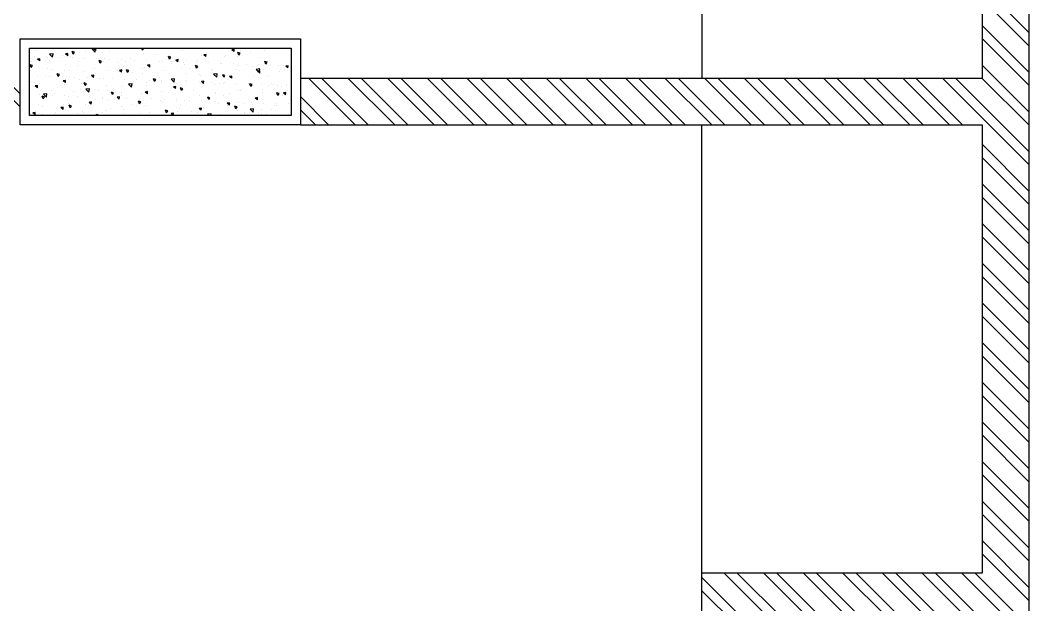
# Model space of a CAD drawing. Header units: inches. Extents: x 182687 to 187672, y -88924 to -84846.
# Drawn here: x 183126 to 183231.7, y -86567.5 to -86506.3 of the extents above; entities that cross this region are included whole.
import ezdxf

# ---------------------------------------------------------------- set-up
doc = ezdxf.new("R2010")
doc.units = ezdxf.units.IN
doc.header["$MEASUREMENT"] = 0

# ---------------------------------------------------------------- blocks, each defined once
blk = doc.blocks.new('REVISED COL LAYOUT')
at = {"color": 5}
for p, q in [((87273.94281142882, -49633.90372324397), (87503.94281142882, -49633.90372324397)), ((87273.94281142882, -50383.90372324397), (87273.94281142882, -49633.90372324397)), ((87503.94281142882, -49633.90372324397), (87503.94281142882, -50383.90372324397)), ((87298.94281142882, -49658.90372324397), (87478.94281142882, -49658.90372324397)), ((87298.94281142882, -50358.90372324397), (87298.94281142882, -49658.90372324397)), ((87478.94281142882, -49658.90372324397), (87478.94281142882, -50358.90372324397)), ((87478.94281142882, -50358.90372324397), (87298.94281142882, -50358.90372324397)), ((87503.94281142882, -50383.90372324397), (87273.94281142882, -50383.90372324397))]:
    blk.add_line(p, q, dxfattribs=at)
at = {"color": 5, "linetype": 'Continuous'}
for p, q in [((87301.33093934602, -49673.60322271086), (87306.15184641867, -49667.85788938747)), ((87301.33093826825, -49673.60322052365), (87307.3081064568, -49674.12615498013)), ((87303.79921954866, -49660.59733973378), (87303.79921954866, -49660.59733973378)), ((87303.97614086264, -49660.46436845805), (87303.97614086264, -49660.46436845805)), ((87307.30804156246, -49674.12623514652), (87306.15178047708, -49667.85796735833)), ((87336.66204315836, -49660.12666484017), (87336.66204315836, -49660.12666484017)), ((87373.05695760611, -49679.87843620912), (87377.87786467875, -49674.13310288572)), ((87373.05695653085, -49679.87843400148), (87379.0341247194, -49680.40136845797)), ((87379.03405925959, -49680.40144950792), (87377.87779817422, -49674.13318171973)), ((87386.07934992923, -49672.54352324804), (87386.07934992923, -49672.54352324804)), ((87390.04428677562, -49662.38215201363), (87390.04428677562, -49662.38215201363)), ((87427.61655952965, -49663.17794610128), (87434.61841272838, -49660.49018647969)), ((87427.6165610265, -49663.17794432987), (87432.59078646183, -49666.5331017507)), ((87432.5907104083, -49666.53310464361), (87434.61833810929, -49660.49018778843)), ((87443.42653039286, -49664.63763918706), (87443.42653039286, -49664.63763918706)), ((87444.39796686347, -49662.53302501483), (87444.39796686347, -49662.53302501483)), ((87447.8607061706, -49677.21908959868), (87447.8607061706, -49677.21908959868)), ((87456.55316911651, -49672.81320440381), (87456.55316911651, -49672.81320440381)), ((87472.89468892029, -49673.92330324512), (87472.89468892029, -49673.92330324512)), ((87302.76015533092, -49693.75375384119), (87302.76015533092, -49693.75375384119)), ((87321.79849204692, -49693.81549493945), (87321.79849204692, -49693.81549493945)), ((87327.76073299498, -49682.55402148129), (87327.76073299498, -49682.55402148129)), ((87343.5943211449, -49695.43106156037), (87350.59617434363, -49692.74330193878)), ((87343.59432261038, -49695.43105978467), (87348.56854804572, -49698.7862172055)), ((87346.83247479661, -49690.5197085859), (87346.83247479661, -49690.5197085859)), ((87348.27793642295, -49704.06989632643), (87357.17161096176, -49705.44922703292)), ((87348.28136283017, -49704.06630070698), (87356.07021237329, -49695.94864570109)), ((87348.5684727353, -49698.78621992425), (87350.59610043628, -49692.74330306907)), ((87349.06433231453, -49699.78054711779), (87349.06433231453, -49699.78054711779)), ((87354.10382859349, -49686.71269455249), (87354.10382859349, -49686.71269455249)), ((87357.17155745123, -49705.44916240546), (87356.066732498, -49695.95217673651)), ((87384.70566850109, -49685.53360804309), (87384.70566850109, -49685.53360804309)), ((87402.44657593177, -49702.03603429122), (87402.44657593177, -49702.03603429122)), ((87404.61448084874, -49680.31083476426), (87404.61448084874, -49680.31083476426)), ((87444.78297479346, -49686.15364747932), (87450.760142982, -49686.6765819358)), ((87444.78297586618, -49686.15364970738), (87449.60388293883, -49680.40831638399)), ((87450.76007695675, -49686.67666386932), (87449.60381587138, -49680.40839608113)), ((87455.33718358478, -49706.10258978694), (87455.33718358478, -49706.10258978694)), ((87455.82881954903, -49704.29152146468), (87455.82881954903, -49704.29152146468)), ((87301.54416979919, -49727.04313922431), (87301.54416979919, -49727.04313922431)), ((87307.63308210752, -49727.56009246901), (87307.63308210752, -49727.56009246901)), ((87320.52552105239, -49729.96087977413), (87320.52552105239, -49729.96087977413)), ((87352.88784306176, -49720.00207993562), (87352.88784306176, -49720.00207993562)), ((87358.39871475687, -49724.97477923133), (87358.39871475687, -49724.97477923133)), ((87365.95169904175, -49717.54959423578), (87365.95169904175, -49717.54959423578)), ((87403.28502635675, -49735.69295062689), (87410.28687955548, -49733.0051910053)), ((87403.398495317, -49713.6002201474), (87403.398495317, -49713.6002201474)), ((87408.25917729668, -49739.04810899145), (87410.28680499767, -49733.00519213627)), ((87421.55375242638, -49716.66026078691), (87421.55375242638, -49716.66026078691)), ((87424.270315976, -49707.53909600254), (87424.270315976, -49707.53909600254)), ((87446.58773517607, -49713.36447443336), (87446.58773517607, -49713.36447443336)), ((87455.0020309874, -49720.62186481969), (87463.8957055262, -49722.00119552618)), ((87455.00549589732, -49720.6182287863), (87462.79434544044, -49712.50057378042)), ((87463.89565143434, -49722.00113015676), (87462.79082648111, -49712.50414448781)), ((87300.32818426746, -49760.33252460745), (87300.32818426746, -49760.33252460745)), ((87315.20607273432, -49748.82243608982), (87320.02697980696, -49743.07710276643)), ((87315.20607162955, -49748.82243389366), (87321.1832398181, -49749.34536835014)), ((87321.18317458685, -49749.34544860478), (87320.02691350148, -49743.07718081659)), ((87329.59085972169, -49750.88008223481), (87329.59085972169, -49750.88008223481)), ((87351.67185753002, -49753.29146531876), (87351.67185753002, -49753.29146531876)), ((87382.97310333891, -49753.13556940824), (87382.97310333891, -49753.13556940824)), ((87386.93209099439, -49755.09764958809), (87391.75299806704, -49749.3523162647)), ((87386.93208989216, -49755.09764737149), (87392.9092580807, -49755.62058182798)), ((87392.90919228399, -49755.62066296618), (87391.75293119861, -49749.35239517799)), ((87395.24679868216, -49756.10143197515), (87395.24679868216, -49756.10143197515)), ((87402.18250978527, -49746.88960553052), (87402.18250978527, -49746.88960553052)), ((87403.28502783435, -49735.69294883456), (87408.25925326969, -49739.04810625539)), ((87420.28078143185, -49752.80564562159), (87420.28078143185, -49752.80564562159)), ((87436.35534695617, -49755.39105658169), (87436.35534695617, -49755.39105658169)), ((87454.12119805305, -49739.39197517007), (87454.12119805305, -49739.39197517007)), ((87458.15397513633, -49747.81954507879), (87458.15397513633, -49747.81954507879)), ((87458.65810925445, -49761.37286308634), (87463.4790163271, -49755.62752976295)), ((87464.63520998115, -49761.89587732757), (87463.47894889578, -49755.62760953938)), ((87478.46020023154, -49757.19497626229), (87478.46020023154, -49757.19497626229)), ((87303.50434942883, -49787.22647096198), (87303.50434942883, -49787.22647096198)), ((87319.26278797201, -49767.94606608598), (87326.26464117074, -49765.25830646438)), ((87319.26278941824, -49767.94606428935), (87324.23701485357, -49771.30122171018)), ((87324.23693962368, -49771.30122427209), (87326.26456732466, -49765.25830741691)), ((87332.09176101265, -49764.41595041956), (87332.09176101265, -49764.41595041956)), ((87350.45587199829, -49786.58085070189), (87350.45587199829, -49786.58085070189)), ((87350.67564586701, -49764.31257244349), (87350.67564586701, -49764.31257244349)), ((87361.82296636306, -49777.21597272876), (87361.82296636306, -49777.21597272876)), ((87400.96652425354, -49780.17899091365), (87400.96652425354, -49780.17899091365)), ((87404.05788948423, -49766.56805961692), (87404.05788948423, -49766.56805961692)), ((87420.14158329729, -49767.20547449553), (87420.14158329729, -49767.20547449553)), ((87431.8470213921, -49787.26071626702), (87431.8470213921, -49787.26071626702)), ((87452.90521252132, -49772.68136055319), (87452.90521252132, -49772.68136055319)), ((87457.4401331015, -49768.82354679037), (87457.4401331015, -49768.82354679037)), ((87458.65810815476, -49761.37286084933), (87464.63527634331, -49761.89579530581)), ((87462.97573156859, -49775.95483969343), (87469.97758476732, -49773.26708007184)), ((87462.97573305832, -49775.95483788446), (87467.94995849366, -49779.30999530528)), ((87467.94988185805, -49779.30999805864), (87469.97750955903, -49773.26708120346)), ((87299.11219873572, -49793.62190999059), (87299.11219873572, -49793.62190999059)), ((87305.78480726841, -49803.8571216078), (87305.78480726841, -49803.8571216078)), ((87309.69569140594, -49801.71096754767), (87309.69569140594, -49801.71096754767)), ((87327.46586287515, -49809.18315270948), (87327.46586287515, -49809.18315270948)), ((87361.53930137986, -49818.03008885697), (87369.32815092299, -49809.91243385108)), ((87363.07793502319, -49803.96645472111), (87363.07793502319, -49803.96645472111)), ((87368.93984493792, -49795.54260316338), (87368.93984493792, -49795.54260316338)), ((87370.42945686693, -49819.41299023422), (87369.3246319137, -49809.91600456528)), ((87378.95349318384, -49808.20795515252), (87385.95534638257, -49805.52019553092)), ((87378.9534946422, -49808.20795333925), (87383.92772007754, -49811.56311076007)), ((87383.92764418507, -49811.56311333928), (87385.95527188605, -49805.5201964841)), ((87385.78447980939, -49799.17265447626), (87385.78447980939, -49799.17265447626)), ((87393.97382768762, -49792.24681680983), (87393.97382768762, -49792.24681680983)), ((87399.75053872181, -49813.46837629678), (87399.75053872181, -49813.46837629678)), ((87416.46017864042, -49806.22194189454), (87416.46017864042, -49806.22194189454)), ((87444.10309674361, -49789.16215624304), (87444.10309674361, -49789.16215624304)), ((87451.6892269896, -49805.97074593632), (87451.6892269896, -49805.97074593632)), ((87469.84242225764, -49808.47742906797), (87469.84242225764, -49808.47742906797)), ((87298.94281142874, -49838.92117829697), (87301.93310799783, -49837.77331099001)), ((87299.90540651206, -49843.81622861992), (87301.93303421304, -49837.77331176474)), ((87329.08120499086, -49824.04164726366), (87335.0583731794, -49824.56458172014)), ((87329.0812061226, -49824.0416494688), (87333.90211319525, -49818.2963161454)), ((87335.05830761125, -49824.56466206304), (87333.90204652588, -49818.29639427485)), ((87342.63289119375, -49834.98377435161), (87342.63289119375, -49834.98377435161)), ((87349.23988646656, -49819.87023608501), (87349.23988646656, -49819.87023608501)), ((87361.53583648191, -49818.03372484669), (87370.42951102072, -49819.41305555318)), ((87367.66687394344, -49831.68798799806), (87367.66687394344, -49831.68798799806)), ((87400.80722438266, -49830.31686296705), (87405.6281314553, -49824.57152964365)), ((87400.80722325346, -49830.31686074149), (87406.78439144201, -49830.83979519798)), ((87405.54006764792, -49826.70188745525), (87405.54006764792, -49826.70188745525)), ((87406.78432530838, -49830.83987642443), (87405.62806422301, -49824.57160863624)), ((87423.97544585615, -49834.16822723076), (87423.97544585615, -49834.16822723076)), ((87450.47324145788, -49839.26013131944), (87450.47324145788, -49839.26013131944)), ((87468.25993104636, -49834.58569333995), (87477.15360558516, -49835.96502404644)), ((87468.26343444704, -49834.58201693627), (87476.05228399017, -49826.46436193038)), ((87468.69510531743, -49818.38736901084), (87468.69510531743, -49818.38736901084)), ((87472.53324264275, -49836.59207646531), (87477.3541497154, -49830.84674314192)), ((87472.53324151607, -49836.59207421933), (87478.51040970461, -49837.11500867581)), ((87477.15355085004, -49835.96495798552), (87476.0487258968, -49826.46797231657)), ((87478.51034300555, -49837.11509078583), (87477.35408192017, -49830.84682299764)), ((87298.94281142874, -49843.16689694402), (87299.9054816614, -49843.81622621485)), ((87307.33821198768, -49854.18922369722), (87307.33821198768, -49854.18922369722)), ((87311.30700495839, -49866.24299287335), (87311.30700495839, -49866.24299287335)), ((87343.60446243033, -49855.06598983812), (87343.60446243033, -49855.06598983812)), ((87348.02390093483, -49853.15962146814), (87348.02390093483, -49853.15962146814)), ((87364.68924857565, -49868.49848004679), (87364.68924857565, -49868.49848004679)), ((87365.65682892191, -49844.17872546398), (87365.65682892191, -49844.17872546398)), ((87379.2331139037, -49866.14305864349), (87379.2331139037, -49866.14305864349)), ((87396.98670604758, -49857.32147701157), (87396.98670604758, -49857.32147701157)), ((87398.5345531901, -49846.7577616799), (87398.5345531901, -49846.7577616799)), ((87438.64419839568, -49848.46984421904), (87445.6460515944, -49845.78208459745)), ((87438.64419986618, -49848.46984238914), (87443.61842530151, -49851.82499980996)), ((87442.3881515732, -49857.82854019908), (87442.3881515732, -49857.82854019908)), ((87443.61834874643, -49851.82500240648), (87445.64597644741, -49845.7820855513)), ((87450.36894966483, -49859.57696418501), (87450.36894966483, -49859.57696418501)), ((87467.4221343229, -49854.53275384552), (87467.4221343229, -49854.53275384552)), ((87316.32593744952, -49874.42494553985), (87316.32593744952, -49874.42494553985)), ((87341.35992019922, -49871.1291591863), (87341.35992019922, -49871.1291591863)), ((87342.95633951087, -49899.26086284775), (87347.77724658352, -49893.51552952436)), ((87346.80791540311, -49886.44900685127), (87346.80791540311, -49886.44900685127)), ((87348.93344063565, -49899.78387552129), (87347.77717955028, -49893.5156077331)), ((87354.62196001093, -49880.72295967813), (87361.62381320966, -49878.03520005653)), ((87354.62196145003, -49880.72295784392), (87359.59618688536, -49884.07811526475)), ((87359.59611107345, -49884.07811768712), (87361.62373877443, -49878.03520083194)), ((87397.31856765837, -49880.04714706302), (87397.31856765837, -49880.04714706302)), ((87418.0714921929, -49870.75396722024), (87418.0714921929, -49870.75396722024)), ((87419.84671317745, -49893.83460572373), (87419.84671317745, -49893.83460572373)), ((87441.11518057868, -49893.97392503376), (87441.11518057868, -49893.97392503376)), ((87449.25725592615, -49872.54951670257), (87449.25725592615, -49872.54951670257)), ((87471.45373581015, -49873.00945439369), (87471.45373581015, -49873.00945439369)), ((87478.16533011169, -49883.82410749051), (87478.16533011169, -49883.82410749051)), ((87303.20947930898, -49913.8556021902), (87303.20947930898, -49913.8556021902)), ((87315.052966455, -49910.57033037453), (87315.052966455, -49910.57033037453)), ((87323.70929411457, -49905.89687515097), (87323.70929411457, -49905.89687515097)), ((87342.95633835215, -49899.26086063366), (87348.93350654069, -49899.78379509014)), ((87345.59192987139, -49919.73839223439), (87345.59192987139, -49919.73839223439)), ((87352.92616015948, -49905.58422983173), (87352.92616015948, -49905.58422983173)), ((87361.52809624322, -49903.84510395697), (87361.52809624322, -49903.84510395697)), ((87377.0915377318, -49908.15236232441), (87377.0915377318, -49908.15236232441)), ((87396.10258212664, -49913.33653244616), (87396.10258212664, -49913.33653244616)), ((87414.31266522277, -49920.98484874466), (87421.3145184215, -49918.29708912307)), ((87414.312666674, -49920.98484689381), (87419.28689210933, -49924.34000431464)), ((87414.68235777096, -49905.53607634602), (87419.5032648436, -49899.79074302263)), ((87414.68235661475, -49905.53607411149), (87420.6595248033, -49906.05900856798)), ((87416.08119782899, -49897.26971138731), (87416.08119782899, -49897.26971138731)), ((87419.28681563481, -49924.34000675431), (87421.3144433358, -49918.29708989913)), ((87420.65945833278, -49906.05908988269), (87419.50319724741, -49899.7908220945)), ((87430.47378134906, -49910.40784949785), (87430.47378134906, -49910.40784949785)), ((87443.80822662378, -49915.79128747123), (87443.80822662378, -49915.79128747123)), ((87448.04127039442, -49905.83890208571), (87448.04127039442, -49905.83890208571)), ((87326.61920641526, -49945.02540101996), (87326.61920641526, -49945.02540101996)), ((87327.1709927553, -49935.8122839377), (87327.1709927553, -49935.8122839377)), ((87374.79373654086, -49931.99755336694), (87383.68741107966, -49933.37688407343)), ((87374.79723992958, -49931.99387700693), (87382.58608947271, -49923.87622200105)), ((87383.68735628262, -49933.37681806298), (87382.58253132939, -49923.87983239404)), ((87385.48960968954, -49925.80178570448), (87385.48960968954, -49925.80178570448)), ((87389.77424408477, -49936.71088257555), (87389.77424408477, -49936.71088257555)), ((87394.88659659491, -49946.6259178293), (87394.88659659491, -49946.6259178293)), ((87414.80822683446, -49933.41509622199), (87414.80822683446, -49933.41509622199)), ((87446.82528486269, -49939.12828746885), (87446.82528486269, -49939.12828746885)), ((87452.68142053894, -49928.42899567919), (87452.68142053894, -49928.42899567919)), ((87304.23582152171, -49956.99641026799), (87304.23582152171, -49956.99641026799)), ((87325.32060766703, -49970.42890047666), (87325.32060766703, -49970.42890047666)), ((87330.29042683802, -49953.23796420374), (87337.29228003675, -49950.55020458215)), ((87330.29042825787, -49953.2379623486), (87335.2646536932, -49956.59311976943)), ((87335.26457796183, -49956.59312203495), (87337.29220566282, -49950.55020517977)), ((87344.37594433966, -49953.02777761752), (87344.37594433966, -49953.02777761752)), ((87356.83147289917, -49974.48007622673), (87361.65237997181, -49968.73474290333)), ((87356.83147171345, -49974.48007400366), (87362.808639902, -49975.00300846015)), ((87357.61806513897, -49959.25189744143), (87357.61806513897, -49959.25189744143)), ((87362.80857366005, -49975.00308897955), (87361.65231257468, -49968.73482119136)), ((87363.46729034053, -49976.15205376378), (87363.46729034053, -49976.15205376378)), ((87365.36195880207, -49970.8078566922), (87365.36195880207, -49970.8078566922)), ((87378.7028512843, -49972.6843876501), (87378.7028512843, -49972.6843876501)), ((87388.50127309022, -49972.85626741023), (87388.50127309022, -49972.85626741023)), ((87411.0003087562, -49961.50738461487), (87411.0003087562, -49961.50738461487)), ((87423.6805757363, -49960.79735845897), (87423.6805757363, -49960.79735845897)), ((87426.3744667947, -49967.87016686743), (87426.3744667947, -49967.87016686743)), ((87428.55749115924, -49980.75528972499), (87433.37839823189, -49975.0099564016)), ((87432.08509490153, -49974.93987482355), (87432.08509490153, -49974.93987482355)), ((87434.53459135718, -49981.27830334095), (87433.37833027181, -49975.01003555276)), ((87445.60929933096, -49972.41767285197), (87445.60929933096, -49972.41767285197)), ((87464.38255237344, -49963.76287178831), (87464.38255237344, -49963.76287178831)), ((87474.00337043461, -49961.24673781118), (87478.94281142893, -49959.35066406028)), ((87474.00337189797, -49961.24673594371), (87478.94281142898, -49964.5784299758)), ((87300.31225267102, -49984.4665722082), (87300.31225267102, -49984.4665722082)), ((87307.04334186784, -49980.81835492543), (87307.04334186784, -49980.81835492543)), ((87343.15995880793, -49986.31716300066), (87343.15995880793, -49986.31716300066)), ((87389.98113204987, -49993.49985327027), (87396.9829852486, -49990.81209364867)), ((87389.98113348184, -49993.4998513985), (87394.95535891717, -49996.85500881932)), ((87393.67061106318, -49979.91530321243), (87393.67061106318, -49979.91530321243)), ((87394.9552825232, -49996.85501110215), (87396.98291022418, -49990.81209424697)), ((87428.55748997605, -49980.75528748149), (87434.5346581646, -49981.27822193798)), ((87463.22255072, -49998.99681961124), (87463.22255072, -49998.99681961124)), ((87305.95889366513, -50025.75296872935), (87312.96074686386, -50023.06520910776)), ((87305.95889506572, -50025.75296685331), (87310.93312050105, -50029.10812427413)), ((87310.93304485022, -50029.10812638279), (87312.9606725512, -50023.06520952761)), ((87337.16033659632, -50015.59322495201), (87337.16033659632, -50015.59322495201)), ((87337.72289682321, -50010.08278275427), (87337.72289682321, -50010.08278275427)), ((87341.9439732762, -50019.6065483838), (87341.9439732762, -50019.6065483838)), ((87361.23322612338, -50030.47423518518), (87361.23322612338, -50030.47423518518)), ((87362.19431934602, -50012.29743859846), (87362.19431934602, -50012.29743859846)), ((87391.10514044044, -50012.33826992771), (87391.10514044044, -50012.33826992771)), ((87392.45462553145, -50013.20468859556), (87392.45462553145, -50013.20468859556)), ((87400.0675130505, -50007.31133805565), (87400.0675130505, -50007.31133805565)), ((87419.5518430576, -50020.46373695195), (87419.5518430576, -50020.46373695195)), ((87444.39331379923, -50005.70705823512), (87444.39331379923, -50005.70705823512)), ((87444.4873840577, -50014.59375710115), (87444.4873840577, -50014.59375710115)), ((87477.87045999184, -50010.45323871872), (87477.87045999184, -50010.45323871872)), ((87298.98058802738, -50043.42407610743), (87303.80149510002, -50037.67874278404)), ((87298.98058681215, -50043.42407389583), (87304.9577550007, -50043.94700835232)), ((87302.91460918913, -50040.48473341842), (87302.91460918913, -50040.48473341842)), ((87304.95768898736, -50043.94708807643), (87303.80142790198, -50037.67882028824)), ((87310.85338285212, -50055.03439614025), (87310.85338285212, -50055.03439614025)), ((87335.88736560181, -50051.7386097867), (87335.88736560181, -50051.7386097867)), ((87340.72798774447, -50052.89593376692), (87340.72798774447, -50052.89593376692)), ((87370.70660628745, -50049.6992896057), (87375.5275133601, -50043.9539562823)), ((87370.70660507475, -50049.69928737367), (87376.6837732633, -50050.22222183015)), ((87373.76055930629, -50046.7525092439), (87373.76055930629, -50046.7525092439)), ((87376.68370668445, -50050.22230243781), (87375.52744559907, -50043.95403464962)), ((87385.1947395697, -50052.43091693269), (87385.1947395697, -50052.43091693269)), ((87388.0516365998, -50045.96138188721), (87396.94531113861, -50047.3407125937)), ((87388.05517847929, -50045.9576651569), (87395.84402802242, -50037.84001015101)), ((87391.23863999972, -50046.4940739787), (87391.23863999972, -50046.4940739787)), ((87396.94525569832, -50047.34064589175), (87395.84043074508, -50037.8436602228)), ((87436.9155969758, -50038.43799079948), (87436.9155969758, -50038.43799079948)), ((87442.43262454752, -50055.97450310396), (87447.25353162017, -50050.22916978056)), ((87442.43262333736, -50055.9745008515), (87448.4097915259, -50056.49743530799)), ((87443.1773282675, -50038.99644361823), (87443.1773282675, -50038.99644361823)), ((87443.51335650393, -50042.42041869945), (87443.51335650393, -50042.42041869945)), ((87448.40972438158, -50056.49751679921), (87447.2534632962, -50050.22924901102)), ((87449.67183726172, -50033.7617423368), (87456.67369046045, -50031.07398271521)), ((87449.6718387058, -50033.76174044839), (87454.64606414114, -50037.11689786921)), ((87454.64598708456, -50037.11690016934), (87456.67361478554, -50031.07398331416)), ((87461.9495797255, -50035.14220444593), (87461.9495797255, -50035.14220444593)), ((87318.24942423035, -50061.18231787129), (87318.24942423035, -50061.18231787129)), ((87326.87612263545, -50062.44141516592), (87326.87612263545, -50062.44141516592)), ((87339.33421037567, -50074.61480807997), (87339.33421037567, -50074.61480807997)), ((87365.64959887697, -50066.01485779588), (87372.6514520757, -50063.32709817429)), ((87365.64960028969, -50066.0148559032), (87370.62382572502, -50069.37001332403)), ((87370.62374941158, -50069.37001544998), (87372.65137711256, -50063.3270985948)), ((87371.63166784761, -50063.43780504473), (87371.63166784761, -50063.43780504473)), ((87390.02265446799, -50079.78345936182), (87390.02265446799, -50079.78345936182)), ((87392.71645399294, -50076.87029525341), (87392.71645399294, -50076.87029525341)), ((87410.6086432316, -50077.87916198771), (87410.6086432316, -50077.87916198771)), ((87425.01391146485, -50065.69329221817), (87425.01391146485, -50065.69329221817)), ((87435.64262598129, -50074.58337563415), (87435.64262598129, -50074.58337563415)), ((87441.96134273577, -50072.28582900138), (87441.96134273577, -50072.28582900138)), ((87446.09869761017, -50079.12578242684), (87446.09869761017, -50079.12578242684)), ((87473.51581968577, -50069.59727509135), (87473.51581968577, -50069.59727509135)), ((87478.39615508208, -50067.94877939161), (87478.39615508208, -50067.94877939161)), ((87306.74847174801, -50107.44748615364), (87306.74847174801, -50107.44748615364)), ((87309.5804118576, -50091.17978097493), (87309.5804118576, -50091.17978097493)), ((87339.51200221274, -50086.18531915006), (87339.51200221274, -50086.18531915006)), ((87347.45360556208, -50086.19368043212), (87347.45360556208, -50086.19368043212)), ((87365.06708868222, -50097.43698792042), (87365.06708868222, -50097.43698792042)), ((87423.38570561647, -50087.42648968718), (87423.38570561647, -50087.42648968718)), ((87425.34030408881, -50106.27674686241), (87432.34215728754, -50103.58898724082)), ((87425.34030551366, -50106.27674495309), (87430.31453094899, -50109.63190237392)), ((87430.31445397294, -50109.63190451718), (87432.34208167392, -50103.588987662)), ((87440.74535720404, -50105.5752143845), (87440.74535720404, -50105.5752143845)), ((87447.20886594155, -50109.03844627959), (87447.20886594155, -50109.03844627959)), ((87298.94281142879, -50138.83190139285), (87302.37783350496, -50135.25187022168)), ((87303.4790611309, -50144.7525059692), (87302.37423617767, -50135.25552030025)), ((87312.85572141566, -50118.6432894864), (87317.6766284883, -50112.89795616301)), ((87312.85572017345, -50118.64328726583), (87318.832888362, -50119.16622172231)), ((87318.83282201175, -50119.16630153469), (87317.67656092638, -50112.8980337465)), ((87321.14665181786, -50125.63485162037), (87321.14665181786, -50125.63485162037)), ((87338.29601668101, -50119.47470453318), (87338.29601668101, -50119.47470453318)), ((87341.31806570406, -50138.52986232149), (87348.3199189028, -50135.8421026999)), ((87341.31806709753, -50138.52986040788), (87346.29229253286, -50141.8850178287)), ((87346.29221629996, -50141.88501979782), (87348.31984400094, -50135.84210294264)), ((87351.73649953185, -50114.26869035757), (87351.73649953185, -50114.26869035757)), ((87384.30168948737, -50117.32033317595), (87384.30168948737, -50117.32033317595)), ((87384.58173967573, -50124.91850298466), (87389.40264674838, -50119.17316966127)), ((87384.58173843606, -50124.91850074366), (87390.5589066246, -50125.44143520015)), ((87388.80666893626, -50113.07284474496), (87388.80666893626, -50113.07284474496)), ((87390.55883970884, -50125.44151589607), (87389.40257862347, -50119.17324810788)), ((87405.11874314908, -50116.52417753102), (87405.11874314908, -50116.52417753102)), ((87409.33567223707, -50114.02454682239), (87409.33567223707, -50114.02454682239)), ((87439.52937167231, -50138.86459976764), (87439.52937167231, -50138.86459976764)), ((87456.3077579358, -50131.19371648293), (87461.12866500845, -50125.44838315954)), ((87456.30775669866, -50131.1937142215), (87462.28492488721, -50131.71664867798)), ((87458.50098676635, -50118.77966470446), (87458.50098676635, -50118.77966470446)), ((87462.28485740598, -50131.71673025747), (87461.1285963206, -50125.44846246928)), ((87477.57558987201, -50137.08236994693), (87477.57558987201, -50137.08236994693)), ((87298.94281142879, -50144.04903157756), (87303.47911663314, -50144.7525726207)), ((87332.26302693898, -50165.36822547459), (87332.26302693898, -50165.36822547459)), ((87337.08003114928, -50152.76408991632), (87337.08003114928, -50152.76408991632)), ((87357.99473574315, -50156.76150436418), (87357.99473574315, -50156.76150436418)), ((87360.93835600355, -50157.10336641339), (87360.93835600355, -50157.10336641339)), ((87383.02871849285, -50153.46571801062), (87383.02871849285, -50153.46571801062)), ((87387.59068340453, -50146.36223012808), (87387.59068340453, -50146.36223012808)), ((87401.30953665878, -50159.92521040747), (87410.20321119759, -50161.30454111396)), ((87401.313117029, -50159.92145330686), (87409.10196657213, -50151.80379830097)), ((87410.20315511401, -50161.30447372051), (87409.09833016078, -50151.80748805156)), ((87419.25697293776, -50147.09286818017), (87419.25697293776, -50147.09286818017)), ((87420.90191219733, -50148.47961746782), (87420.90191219733, -50148.47961746782)), ((87299.96556946707, -50176.54522850982), (87299.96556946707, -50176.54522850982)), ((87302.6197390693, -50167.11386464664), (87302.6197390693, -50167.11386464664)), ((87326.58125251562, -50189.07054639414), (87326.58125251562, -50189.07054639414)), ((87326.73085480394, -50193.86250286537), (87331.55176187659, -50188.11716954198)), ((87332.70795503615, -50194.38551499294), (87331.55169395078, -50188.11724720475)), ((87335.86404561755, -50186.05347529945), (87335.86404561755, -50186.05347529945)), ((87353.3478130843, -50178.80071568327), (87353.3478130843, -50178.80071568327)), ((87356.72176474862, -50192.90688919886), (87356.72176474862, -50192.90688919886)), ((87384.89986944987, -50179.0600481609), (87384.89986944987, -50179.0600481609)), ((87385.64527055624, -50167.62371264803), (87385.64527055624, -50167.62371264803)), ((87386.3746978728, -50179.65161551123), (87386.3746978728, -50179.65161551123)), ((87394.5949584531, -50187.92078865606), (87394.5949584531, -50187.92078865606)), ((87401.00877091593, -50178.79175138802), (87408.01062411466, -50176.10399176642)), ((87401.0087723215, -50178.79174945777), (87405.98299775683, -50182.1469068786)), ((87405.98292086132, -50182.14690886501), (87408.0105485623, -50176.10399200983)), ((87406.73005670156, -50181.05620285671), (87406.73005670156, -50181.05620285671)), ((87438.31338614058, -50172.15398515076), (87438.31338614058, -50172.15398515076)), ((87439.02751417349, -50169.87919982147), (87439.02751417349, -50169.87919982147)), ((87443.21848638408, -50169.04954992767), (87443.21848638408, -50169.04954992767)), ((87457.74999612261, -50179.60627021165), (87457.74999612261, -50179.60627021165)), ((87460.11230031881, -50183.31169003015), (87460.11230031881, -50183.31169003015)), ((87312.36785862323, -50216.19911078744), (87312.36785862323, -50216.19911078744)), ((87316.98653253118, -50211.0448668471), (87323.98838572991, -50208.35710722551)), ((87316.98653390535, -50211.04486491256), (87321.96075934068, -50214.40002233339)), ((87321.96068318834, -50214.40002414565), (87323.98831088933, -50208.35710729047)), ((87326.73085353475, -50193.86250063583), (87332.7080217233, -50194.38543509231)), ((87331.68778199893, -50196.20267555242), (87331.68778199893, -50196.20267555242)), ((87334.64806008582, -50219.34286068259), (87334.64806008582, -50219.34286068259)), ((87365.75010224048, -50218.45459796087), (87365.75010224048, -50218.45459796087)), ((87385.15871234107, -50212.94100089435), (87385.15871234107, -50212.94100089435)), ((87398.45687306402, -50200.13771636364), (87403.27778013666, -50194.39238304024)), ((87398.45687179736, -50200.13771411366), (87404.4340399859, -50200.66064857015)), ((87404.43397273324, -50200.66072935433), (87403.27771164787, -50194.39246156614)), ((87423.09083549664, -50214.05562091539), (87423.09083549664, -50214.05562091539)), ((87431.4430423784, -50219.04744139988), (87431.4430423784, -50219.04744139988)), ((87437.09740060885, -50205.4433705339), (87437.09740060885, -50205.4433705339)), ((87456.4770251281, -50215.75165504633), (87456.4770251281, -50215.75165504633)), ((87460.69947612776, -50219.05364045456), (87467.70132932649, -50216.36588083296)), ((87460.69947754547, -50219.05363850766), (87465.6737029808, -50222.40879592849)), ((87465.67362542271, -50222.40879793222), (87467.7012531237, -50216.36588107704)), ((87470.1828913241, -50206.41292986189), (87475.00379839675, -50200.66759653849)), ((87470.18289005996, -50206.4129275915), (87476.16005824851, -50206.93586204798)), ((87476.15999043037, -50206.93594371573), (87475.003729345, -50200.66767592754)), ((87305.38082825473, -50235.64384674066), (87305.38082825473, -50235.64384674066)), ((87306.45360162815, -50234.07661738186), (87306.45360162815, -50234.07661738186)), ((87330.41481100442, -50232.3480603871), (87330.41481100442, -50232.3480603871)), ((87364.77221856239, -50224.06611914864), (87364.77221856239, -50224.06611914864)), ((87368.2880047089, -50227.3619598443), (87368.2880047089, -50227.3619598443)), ((87383.94272680934, -50246.23038627749), (87383.94272680934, -50246.23038627749)), ((87419.13234585771, -50220.71008513432), (87419.13234585771, -50220.71008513432)), ((87435.88141507712, -50238.73275591704), (87435.88141507712, -50238.73275591704)), ((87472.51458947497, -50222.96557230776), (87472.51458947497, -50222.96557230776)), ((87304.1078572602, -50271.78923157533), (87304.1078572602, -50271.78923157533)), ((87307.8433421533, -50257.33707043447), (87316.7370166921, -50258.71640114096)), ((87307.84692251154, -50257.33331337752), (87315.63577205467, -50249.21565837164)), ((87316.7369605466, -50258.71633379796), (87315.63213559336, -50249.21934812901)), ((87333.43207455409, -50252.63224606571), (87333.43207455409, -50252.63224606571)), ((87340.60598819223, -50269.08171624434), (87345.42689526487, -50263.33638292095)), ((87340.60598689604, -50269.08171400584), (87346.58315508459, -50269.60464846232)), ((87341.98105096468, -50266.80313103252), (87341.98105096468, -50266.80313103252)), ((87346.58308806055, -50269.6047284512), (87345.42682697518, -50263.33646066301)), ((87346.27662964763, -50269.55413307791), (87346.27662964763, -50269.55413307791)), ((87376.67723774302, -50251.30675591364), (87383.67909094175, -50248.61899629205)), ((87376.67723912932, -50251.30675396245), (87381.65146456465, -50254.66191138328)), ((87381.6513877497, -50254.66191321285), (87383.67901545069, -50248.61899635767)), ((87399.65887326487, -50271.80962025134), (87399.65887326487, -50271.80962025134)), ((87405.13608863419, -50258.48861258811), (87405.13608863419, -50258.48861258811)), ((87412.33200645231, -50275.35692974259), (87417.15291352496, -50269.6115964192)), ((87414.56743671774, -50273.88903892773), (87423.46111125655, -50275.26836963422)), ((87414.5710555787, -50273.88524145684), (87422.35990512182, -50265.76758645095)), ((87418.30910575764, -50275.87994281259), (87417.15284467227, -50269.6116750244)), ((87418.96210281792, -50273.72199940839), (87418.96210281792, -50273.72199940839)), ((87423.4610545297, -50275.26830154927), (87422.35622957647, -50265.77131588032)), ((87430.17007138388, -50255.19282623455), (87430.17007138388, -50255.19282623455)), ((87434.66542954539, -50272.02214130016), (87434.66542954539, -50272.02214130016)), ((87468.04326508836, -50250.20672569175), (87468.04326508836, -50250.20672569175)), ((87477.28071975218, -50263.71150117514), (87477.28071975218, -50263.71150117514)), ((87298.9428114288, -50281.14620645978), (87299.656852557, -50280.87211175113)), ((87298.9428114288, -50282.99993780764), (87299.65677777771, -50280.87211163831)), ((87302.32486894948, -50293.74299587485), (87302.32486894948, -50293.74299587485)), ((87313.97917217572, -50280.73113611314), (87313.97917217572, -50280.73113611314)), ((87332.21608902236, -50285.92163144885), (87332.21608902236, -50285.92163144885)), ((87360.64348588369, -50283.73249764161), (87360.64348588369, -50283.73249764161)), ((87367.36141579296, -50282.98662328658), (87367.36141579296, -50282.98662328658)), ((87378.82913488997, -50297.92978377634), (87378.82913488997, -50297.92978377634)), ((87382.72674127761, -50279.51977166062), (87382.72674127761, -50279.51977166062)), ((87403.86311763966, -50294.63399742279), (87403.86311763966, -50294.63399742279)), ((87412.33200515865, -50275.35692748367), (87418.3091733472, -50275.87986194016)), ((87420.74365941019, -50285.24211046001), (87420.74365941019, -50285.24211046001)), ((87436.36794295486, -50291.56864498017), (87443.3697961536, -50288.88088535858)), ((87436.36794435329, -50291.56864301235), (87441.34216978862, -50294.92380043317)), ((87441.3420923111, -50294.92380228006), (87443.36972001208, -50288.88088542488)), ((87441.73631134414, -50289.64789687999), (87441.73631134414, -50289.64789687999)), ((87442.92361626425, -50295.67868115589), (87442.92361626425, -50295.67868115589)), ((87453.04111688212, -50274.06510742477), (87453.04111688212, -50274.06510742477)), ((87474.12590302744, -50287.49759763345), (87474.12590302744, -50287.49759763345)), ((87315.67409722046, -50306.24430222076), (87315.67409722046, -50306.24430222076)), ((87326.2863823958, -50315.69967762236), (87326.2863823958, -50315.69967762236)), ((87326.3814613319, -50320.38501839076), (87326.3814613319, -50320.38501839076)), ((87331.00010349063, -50319.21101683199), (87331.00010349063, -50319.21101683199)), ((87352.34570457012, -50323.82176043926), (87359.34755776885, -50321.13400081766)), ((87352.34570593716, -50323.82175846714), (87357.31993137249, -50327.17691588797)), ((87357.31985463809, -50327.17691756068), (87359.34748233907, -50321.1340007055)), ((87379.76370494913, -50322.64050556419), (87379.76370494913, -50322.64050556419)), ((87381.51075574588, -50312.80915704374), (87381.51075574588, -50312.80915704374)), ((87384.60499933001, -50305.68917938912), (87384.60499933001, -50305.68917938912)), ((87433.14594856637, -50324.89599273763), (87433.14594856637, -50324.89599273763)), ((87433.44944401366, -50305.31152668329), (87433.44944401366, -50305.31152668329)), ((87478.58439526944, -50320.77454962381), (87478.58439526944, -50320.77454962381)), ((87329.7841179589, -50352.5004022151), (87329.7841179589, -50352.5004022151)), ((87352.52218114576, -50337.37095496458), (87352.52218114576, -50337.37095496458)), ((87354.48112158052, -50344.3009296233), (87359.30202865317, -50338.55559629991)), ((87354.48112025735, -50344.30092737583), (87360.4582884459, -50344.82386183232)), ((87360.45822108495, -50344.82394190946), (87359.30195999958, -50338.55567412127)), ((87364.47734844257, -50350.69525037686), (87364.47734844257, -50350.69525037686)), ((87377.55616389545, -50334.07516861102), (87377.55616389545, -50334.07516861102)), ((87380.29477021415, -50346.09854242687), (87380.29477021415, -50346.09854242687)), ((87415.42935759993, -50329.08906806822), (87415.42935759993, -50329.08906806822)), ((87422.79596537678, -50340.68475214361), (87422.79596537678, -50340.68475214361)), ((87426.2071398406, -50350.57614312156), (87431.02804691324, -50344.83080979816)), ((87426.20713851995, -50350.57614085366), (87432.1843067085, -50351.09907531015)), ((87432.18423878204, -50351.09915627084), (87431.02797769666, -50344.83088848265)), ((87432.23345848193, -50338.60091206642), (87432.23345848193, -50338.60091206642)), ((87477.31142427493, -50356.91993445848), (87477.31142427493, -50356.91993445848))]:
    blk.add_line(p, q, dxfattribs=at)

msp = doc.modelspace()

# ---------------------------------------------------------------- hatches: boundary and pattern name
h = msp.add_hatch()
h.set_pattern_fill('ANSI32', color=256, scale=7.826086956165232, angle=90)
h.set_pattern_definition([(135, (178785.8719899737, -89932.32464965916), (-2.075204683822509, -2.075204683822508), []), (135, (178785.8719899737, -89930.94117987267), (-2.075204683822509, -2.075204683822508), [])])
h.paths.add_polyline_path([(183033.6021403194, -86814.45297457109), (183033.6021403194, -86843.80080065707), (183079.0912707517, -86843.80080065707), (183079.0912707517, -86814.45297457109), (183103.9437115885, -86814.45297457109), (183103.9437115885, -86809.56167022343), (183074.199966404, -86809.56167022343), (183074.199966404, -86838.90949630941), (183038.4934446671, -86838.90949630941), (183038.4934446671, -86814.45297457109)])
h.paths.add_polyline_path([(183074.199966404, -86757.7138441393), (183074.199966404, -86762.60514848697), (183150.5043142264, -86762.60514848697), (183150.5043142264, -86805.45297457202), (183155.3956185741, -86805.45297457202), (183155.3956185741, -86757.7138441393), (183155.3956185741, -86749.88775718323), (183150.5043142264, -86749.88775718323), (183150.5043142264, -86757.7138441393)])
h.paths.add_polyline_path([(183074.199966404, -86789.99645283277), (183074.199966404, -86809.56167022343), (183079.0912707517, -86809.56167022343), (183079.0912707517, -86789.99645283277)])
h.paths.add_polyline_path([(183139.743444662, -86814.45297457109), (183139.743444662, -86838.90949630941), (183110.3956185764, -86838.90949630941), (183110.3956185764, -86843.80080065707), (183139.743444662, -86843.80080065707), (183150.5043142264, -86843.80080065707), (183150.5043142264, -86814.45297457109)])
h.paths.add_polyline_path([(183150.5043142264, -86814.45297457109), (183150.5043142264, -86843.80080065707), (183151.4825750891, -86843.80080065707), (183155.3956185741, -86843.80080065707), (183155.3956185741, -86814.45297457109)])
h.paths.add_polyline_path([(183139.743444662, -86640.32253979723), (183139.743444662, -86722.49645283556), (183197.4608359638, -86722.49645283556), (183197.4608359638, -86717.6051484879), (183144.6347490096, -86717.6051484879), (183144.6347490096, -86640.32253979723)])
h.paths.add_polyline_path([(183197.4608359638, -86711.68960027228), (183197.4608359638, -86762.60514848697), (183231.6999663975, -86762.60514848697), (183231.6999663975, -86757.7138441393), (183202.3521403115, -86757.7138441393), (183202.3521403115, -86711.68960027228)])
h.paths.add_polyline_path([(183197.4608359638, -86616.53933335113), (183197.4608359638, -86694.09013412351), (183202.3521403115, -86694.09013412351), (183202.3521403115, -86616.53933335113)])
h.paths.add_polyline_path([(183182.7869229213, -86635.43123544956), (183182.7869229213, -86640.32253979723), (183197.4608359638, -86640.32253979723), (183197.4608359638, -86635.43123544956)])
h.paths.add_polyline_path([(183197.4608359638, -86564.21384414769), (183197.4608359638, -86569.59204111638), (183202.3521403115, -86569.59204111638), (183202.3521403115, -86569.10514849535), (183231.6999663975, -86569.10514849535), (183231.6999663975, -86460.51819197944), (183202.3521403115, -86460.51819197944), (183202.3521403115, -86448.20020292437), (183197.4608359638, -86448.20020292437), (183197.4608359638, -86465.4094963271), (183226.8086620498, -86465.4094963271), (183226.8086620498, -86512.36601806263), (183155.3956185741, -86512.36601806263), (183155.3956185741, -86517.2573224103), (183197.4608359638, -86517.2573224103), (183226.8086620498, -86517.2573224103), (183226.8086620498, -86564.21384414769)])
h.paths.add_polyline_path([(183226.8086620498, -86613.00949632021), (183226.8086620498, -86663.80080066453), (183231.6999663975, -86663.80080066453), (183231.6999663975, -86613.00949632021)])
h.paths.add_polyline_path([(183034.5804011886, -86512.36601806263), (183034.5804011886, -86517.2573224103), (183126.0477924886, -86517.2573224103), (183126.0477924886, -86512.36601806263)])
h.paths.add_polyline_path([(183029.6890968409, -86559.12688762619), (183029.6890968409, -86628.77906153648), (183034.5804011886, -86628.77906153648), (183034.5804011886, -86559.12688762619)])
h.paths.add_polyline_path([(183034.5804011886, -86635.43123544956), (183034.5804011886, -86640.32253979723), (183126.0477924886, -86640.32253979723), (183126.0477924886, -86635.43123544956)])
h.paths.add_polyline_path([(183003.7651837984, -86635.43123544956), (183003.7651837984, -86640.32253979723), (183022.8412707545, -86640.32253979723), (183022.8412707545, -86635.43123544956)])

# ---------------------------------------------------------------- linework, layer by layer
for p, q in [((183231.6999663975, -86460.51819197944), (183231.6999663975, -86569.10514849535)), ((183197.4608359638, -86465.4094963271), (183197.4608359638, -86512.36601806263)), ((183226.8086620498, -86465.4094963271), (183226.8086620498, -86512.36601806263)), ((183155.3956185741, -86512.36601806263), (183226.8086620498, -86512.36601806263)), ((183155.3956185741, -86517.2573224103), (183197.4608359638, -86517.2573224103)), ((183197.4608359638, -86517.2573224103), (183226.8086620498, -86517.2573224103)), ((183197.4608359638, -86564.21384414769), (183197.4608359638, -86517.2573224103)), ((183226.8086620498, -86517.2573224103), (183226.8086620498, -86564.21384414769)), ((183197.4608359638, -86762.60514848697), (183197.4608359638, -86564.21384414769)), ((183226.8086620498, -86564.21384414769), (183197.4608359638, -86564.21384414769))]:
    msp.add_line(p, q)

# ---------------------------------------------------------------- block references
at = {"xscale": 0.03913043478082616, "yscale": 0.03913043478082616, "zscale": 0.03913043478082616, "rotation": 90}
msp.add_blockref('REVISED COL LAYOUT', (181183.8515599285, -89932.32464965916), dxfattribs=at)

doc.saveas('drawing.dxf')
